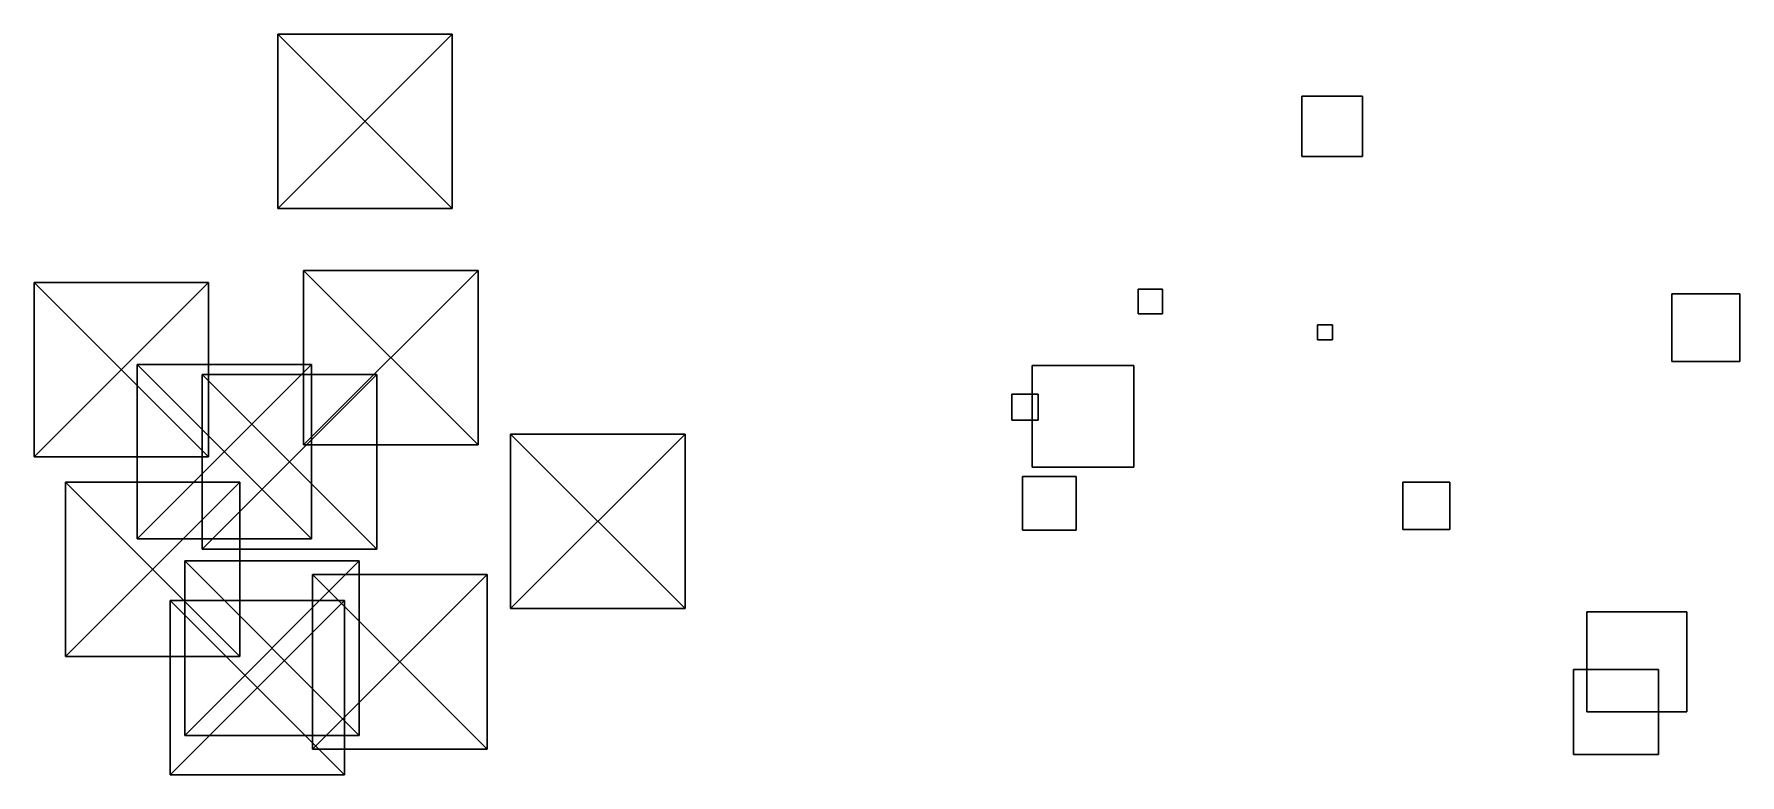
# Model space of a CAD drawing. Header units: metres. Extents: x -9.3 to 41.6, y -11 to 40.
# Drawn here: x -7.92 to 40.94, y 18.74 to 39.97 of the extents above; entities that cross this region are included whole.
import ezdxf

# ---------------------------------------------------------------- set-up
doc = ezdxf.new("R2010")
doc.units = ezdxf.units.M

msp = doc.modelspace()

# ---------------------------------------------------------------- meshes
at = {"layer": '2', "color": 1}
mesh = msp.add_polyface(dxfattribs=at)
corners = [(30.129, 38.194, -7.636), (30.129, 36.459, -7.636), (28.394, 36.459, -7.636), (28.394, 38.194, -7.636), (30.129, 38.194, -9.371), (30.129, 36.459, -9.371), (28.394, 36.459, -9.371), (28.394, 38.194, -9.371)]
mesh.append_faces([[corners[k] for k in face] for face in [(0, 1, 2, 3), (4, 5, 6, 7), (0, 4, 5, 1), (1, 5, 6, 2), (2, 6, 7, 3), (3, 7, 4, 0)]], dxfattribs={"color": 1})
at = {"layer": '2', "color": 2}
mesh = msp.add_polyface(dxfattribs=at)
corners = [(24.405, 32.656, -8.502), (24.405, 31.952, -8.502), (23.702, 31.952, -8.502), (23.702, 32.656, -8.502), (24.405, 32.656, -9.205), (24.405, 31.952, -9.205), (23.702, 31.952, -9.205), (23.702, 32.656, -9.205)]
mesh.append_faces([[corners[k] for k in face] for face in [(0, 1, 2, 3), (4, 5, 6, 7), (0, 4, 5, 1), (1, 5, 6, 2), (2, 6, 7, 3), (3, 7, 4, 0)]], dxfattribs={"color": 2})
at = {"layer": '2', "color": 10}
mesh = msp.add_polyface(dxfattribs=at)
corners = [(40.941, 32.529, 10.614), (40.941, 30.584, 10.614), (38.996, 30.584, 10.614), (38.996, 32.529, 10.614), (40.941, 32.529, 8.669), (40.941, 30.584, 8.669), (38.996, 30.584, 8.669), (38.996, 32.529, 8.669)]
mesh.append_faces([[corners[k] for k in face] for face in [(0, 1, 2, 3), (4, 5, 6, 7), (0, 4, 5, 1), (1, 5, 6, 2), (2, 6, 7, 3), (3, 7, 4, 0)]], dxfattribs={"color": 10})
at = {"layer": '2', "color": 7}
mesh = msp.add_polyface(dxfattribs=at)
corners = [(29.273, 31.634, 8.468), (29.273, 31.206, 8.468), (28.845, 31.206, 8.468), (28.845, 31.634, 8.468), (29.273, 31.634, 8.04), (29.273, 31.206, 8.04), (28.845, 31.206, 8.04), (28.845, 31.634, 8.04)]
mesh.append_faces([[corners[k] for k in face] for face in [(0, 1, 2, 3), (4, 5, 6, 7), (0, 4, 5, 1), (1, 5, 6, 2), (2, 6, 7, 3), (3, 7, 4, 0)]], dxfattribs={"color": 7})
at = {"layer": '2', "color": 9}
mesh = msp.add_polyface(dxfattribs=at)
corners = [(23.583, 30.468, 0.349), (23.583, 27.552, 0.349), (20.668, 27.552, 0.349), (20.668, 30.468, 0.349), (23.583, 30.468, -2.567), (23.583, 27.552, -2.567), (20.668, 27.552, -2.567), (20.668, 30.468, -2.567)]
mesh.append_faces([[corners[k] for k in face] for face in [(0, 1, 2, 3), (4, 5, 6, 7), (0, 4, 5, 1), (1, 5, 6, 2), (2, 6, 7, 3), (3, 7, 4, 0)]], dxfattribs={"color": 9})
at = {"layer": '2', "color": 5}
mesh = msp.add_polyface(dxfattribs=at)
corners = [(20.835, 29.65, 1.613), (20.835, 28.901, 1.613), (20.085, 28.901, 1.613), (20.085, 29.65, 1.613), (20.835, 29.65, 0.863), (20.835, 28.901, 0.863), (20.085, 28.901, 0.863), (20.085, 29.65, 0.863)]
mesh.append_faces([[corners[k] for k in face] for face in [(0, 1, 2, 3), (4, 5, 6, 7), (0, 4, 5, 1), (1, 5, 6, 2), (2, 6, 7, 3), (3, 7, 4, 0)]], dxfattribs={"color": 5})
at = {"layer": '2', "color": 8}
mesh = msp.add_polyface(dxfattribs=at)
corners = [(21.929, 27.286, 7.284), (21.929, 25.749, 7.284), (20.392, 25.749, 7.284), (20.392, 27.286, 7.284), (21.929, 27.286, 5.746), (21.929, 25.749, 5.746), (20.392, 25.749, 5.746), (20.392, 27.286, 5.746)]
mesh.append_faces([[corners[k] for k in face] for face in [(0, 1, 2, 3), (4, 5, 6, 7), (0, 4, 5, 1), (1, 5, 6, 2), (2, 6, 7, 3), (3, 7, 4, 0)]], dxfattribs={"color": 8})
at = {"layer": '2', "color": 4}
mesh = msp.add_polyface(dxfattribs=at)
corners = [(32.636, 27.127, 1.111), (32.636, 25.774, 1.111), (31.282, 25.774, 1.111), (31.282, 27.127, 1.111), (32.636, 27.127, -0.242), (32.636, 25.774, -0.242), (31.282, 25.774, -0.242), (31.282, 27.127, -0.242)]
mesh.append_faces([[corners[k] for k in face] for face in [(0, 1, 2, 3), (4, 5, 6, 7), (0, 4, 5, 1), (1, 5, 6, 2), (2, 6, 7, 3), (3, 7, 4, 0)]], dxfattribs={"color": 4})
at = {"layer": '2', "color": 6}
mesh = msp.add_polyface(dxfattribs=at)
corners = [(39.422, 23.414, -3.736), (39.422, 20.547, -3.736), (36.555, 20.547, -3.736), (36.555, 23.414, -3.736), (39.422, 23.414, -6.602), (39.422, 20.547, -6.602), (36.555, 20.547, -6.602), (36.555, 23.414, -6.602)]
mesh.append_faces([[corners[k] for k in face] for face in [(0, 1, 2, 3), (4, 5, 6, 7), (0, 4, 5, 1), (1, 5, 6, 2), (2, 6, 7, 3), (3, 7, 4, 0)]], dxfattribs={"color": 6})
at = {"layer": '2', "color": 3}
mesh = msp.add_polyface(dxfattribs=at)
corners = [(38.607, 21.755, -2.765), (38.607, 19.323, -2.765), (36.175, 19.323, -2.765), (36.175, 21.755, -2.765), (38.607, 21.755, -5.197), (38.607, 19.323, -5.197), (36.175, 19.323, -5.197), (36.175, 21.755, -5.197)]
mesh.append_faces([[corners[k] for k in face] for face in [(0, 1, 2, 3), (4, 5, 6, 7), (0, 4, 5, 1), (1, 5, 6, 2), (2, 6, 7, 3), (3, 7, 4, 0)]], dxfattribs={"color": 3})
at = {"layer": '3', "color": 3}
mesh = msp.add_polyface(dxfattribs=at)
corners = [(-0.944, 34.969, 4.281), (4.056, 39.969, 4.281), (4.056, 34.969, 9.281), (-0.944, 39.969, 9.281)]
mesh.append_faces([[corners[k] for k in face] for face in [(0, 1, 2), (0, 2, 3), (0, 3, 1), (3, 2, 1)]], dxfattribs={"color": 3})
at = {"layer": '3', "color": 6}
mesh = msp.add_polyface(dxfattribs=at)
corners = [(-7.925, 27.854, -2.691), (-2.925, 32.854, -2.691), (-2.925, 27.854, 2.309), (-7.925, 32.854, 2.309)]
mesh.append_faces([[corners[k] for k in face] for face in [(0, 1, 2), (0, 2, 3), (0, 3, 1), (3, 2, 1)]], dxfattribs={"color": 6})
at = {"layer": '3', "color": 1}
mesh = msp.add_polyface(dxfattribs=at)
corners = [(-0.207, 28.193, 5.306), (4.793, 33.193, 5.306), (4.793, 28.193, 10.306), (-0.207, 33.193, 10.306)]
mesh.append_faces([[corners[k] for k in face] for face in [(0, 1, 2), (0, 2, 3), (0, 3, 1), (3, 2, 1)]], dxfattribs={"color": 1})
at = {"layer": '3', "color": 5}
mesh = msp.add_polyface(dxfattribs=at)
corners = [(-4.976, 25.501, -10.226), (0.024, 30.501, -10.226), (0.024, 25.501, -5.226), (-4.976, 30.501, -5.226)]
mesh.append_faces([[corners[k] for k in face] for face in [(0, 1, 2), (0, 2, 3), (0, 3, 1), (3, 2, 1)]], dxfattribs={"color": 5})
at = {"layer": '3', "color": 2}
mesh = msp.add_polyface(dxfattribs=at)
corners = [(-3.107, 25.209, -11.832), (1.893, 30.209, -11.832), (1.893, 25.209, -6.832), (-3.107, 30.209, -6.832)]
mesh.append_faces([[corners[k] for k in face] for face in [(0, 1, 2), (0, 2, 3), (0, 3, 1), (3, 2, 1)]], dxfattribs={"color": 2})
at = {"layer": '3', "color": 4}
mesh = msp.add_polyface(dxfattribs=at)
corners = [(5.726, 23.507, -2.355), (10.726, 28.507, -2.355), (10.726, 23.507, 2.645), (5.726, 28.507, 2.645)]
mesh.append_faces([[corners[k] for k in face] for face in [(0, 1, 2), (0, 2, 3), (0, 3, 1), (3, 2, 1)]], dxfattribs={"color": 4})
at = {"layer": '3', "color": 8}
mesh = msp.add_polyface(dxfattribs=at)
corners = [(-7.028, 22.127, -10.696), (-2.028, 27.127, -10.696), (-2.028, 22.127, -5.696), (-7.028, 27.127, -5.696)]
mesh.append_faces([[corners[k] for k in face] for face in [(0, 1, 2), (0, 2, 3), (0, 3, 1), (3, 2, 1)]], dxfattribs={"color": 8})
at = {"layer": '3', "color": 9}
mesh = msp.add_polyface(dxfattribs=at)
corners = [(-3.609, 19.87, 7.064), (1.391, 24.87, 7.064), (1.391, 19.87, 12.064), (-3.609, 24.87, 12.064)]
mesh.append_faces([[corners[k] for k in face] for face in [(0, 1, 2), (0, 2, 3), (0, 3, 1), (3, 2, 1)]], dxfattribs={"color": 9})
at = {"layer": '3', "color": 10}
mesh = msp.add_polyface(dxfattribs=at)
corners = [(0.05, 19.476, 0.56), (5.05, 24.476, 0.56), (5.05, 19.476, 5.56), (0.05, 24.476, 5.56)]
mesh.append_faces([[corners[k] for k in face] for face in [(0, 1, 2), (0, 2, 3), (0, 3, 1), (3, 2, 1)]], dxfattribs={"color": 10})
at = {"layer": '3', "color": 7}
mesh = msp.add_polyface(dxfattribs=at)
corners = [(-4.03, 18.736, -0.511), (0.97, 23.736, -0.511), (0.97, 18.736, 4.489), (-4.03, 23.736, 4.489)]
mesh.append_faces([[corners[k] for k in face] for face in [(0, 1, 2), (0, 2, 3), (0, 3, 1), (3, 2, 1)]], dxfattribs={"color": 7})

doc.saveas('drawing.dxf')
